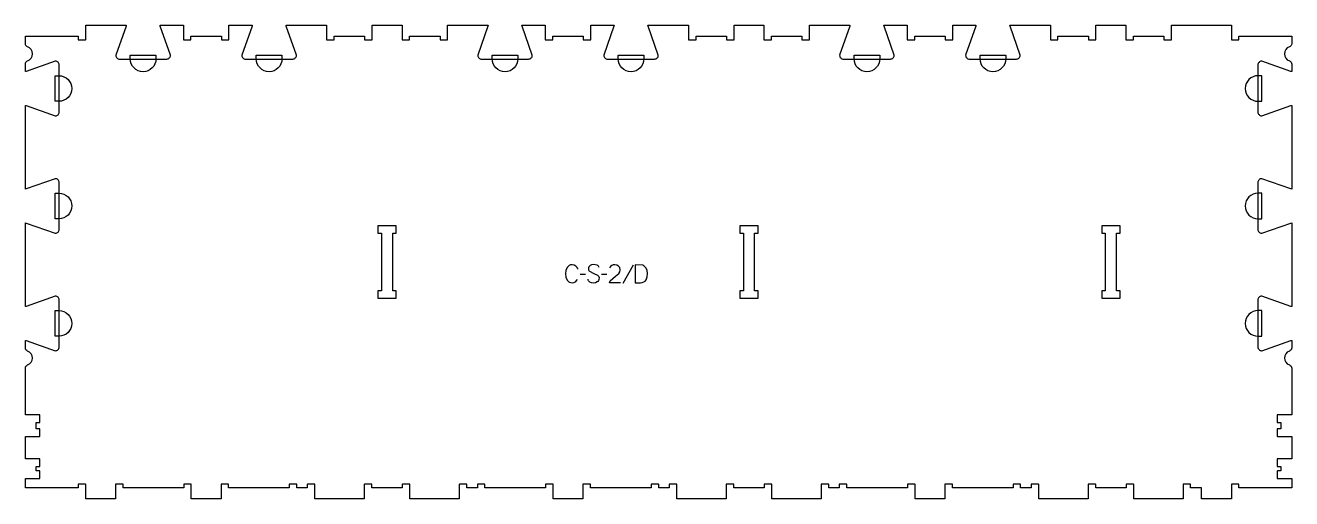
# Model space of a CAD drawing. Header units: millimetres. Extents: x -1052 to 1047, y -388 to 397.
import ezdxf

# ---------------------------------------------------------------- set-up
doc = ezdxf.new("R2010")
doc.units = ezdxf.units.MM
for name, color, linetype, true_color in [('1_ANYTOOL_1MMDEEP_LABELS_S', 2, 'Continuous', 0xffff00), ('3_ANYTOOL_CUTTHROUGH_INSID', 4, 'Continuous', 0x00ffff), ('4_ANYTOOL_CUTTHROUGH_OUTSI', 5, 'Continuous', 0x0000ff), ('5_ANYTOOL_HALF_MILL_9MM_IN', 3, 'Continuous', 0x00ff00)]:
    doc.layers.add(name, color=color, linetype=linetype, true_color=true_color)

msp = doc.modelspace()

# ---------------------------------------------------------------- linework, layer by layer
at = {"layer": '1_ANYTOOL_1MMDEEP_LABELS_S'}
for p, q in [((-123.4, -16.1), (-132.2, -16.2)), ((-88.3, -16.1), (-97.1, -16.2)), ((-44.5, -0.5), (-61.7, -31.2))]:
    msp.add_line(p, q, dxfattribs=at)
msp.add_lwpolyline([(-136, -7.5, 0.131103), (-139.8, -2.1), (-142.5, -0.5), (-145.9, 0), (-148.5, -0.3), (-150.7, -1.2), (-152.6, -2.7), (-154.2, -4.7), (-156.3, -9.6), (-157, -15), (-156.3, -20.4), (-154.2, -25.3), (-152.6, -27.4), (-150.6, -28.8), (-148.2, -29.7), (-145.5, -30), (-142.7, -29.6), (-140.3, -28.4), (-136.7, -24.2)], format="xyb", dxfattribs=at)
for points in [[(-101.1, -4.6), (-101.3, -3.2), (-101.9, -2.1), (-103, -1.2), (-104.4, -0.6), (-110.5, 0.3), (-113.5, -0.1), (-116.1, -1.5), (-117.2, -2.5), (-118, -3.7), (-118.5, -5.1), (-118.6, -6.7), (-118.4, -8.3), (-117.9, -9.7), (-117, -10.8), (-109.6, -14.6), (-103.6, -17.5), (-102.4, -18.5), (-101.6, -19.7), (-101.2, -21.2), (-101.5, -24.7), (-102.1, -26.2), (-103.1, -27.5), (-104.3, -28.5), (-107.3, -29.9), (-110.6, -30.3), (-113.7, -30), (-116.6, -28.8), (-117.8, -27.9), (-118.7, -26.8), (-119.2, -25.6), (-119.3, -24.1)], [(-65.7, -30), (-84, -29.9), (-82.5, -26.5), (-74, -19.1), (-68.6, -14.4), (-66.8, -11.6), (-66.2, -8.2), (-66.8, -4.7), (-67.6, -3.3), (-68.7, -2.1), (-71.6, -0.5), (-75.1, 0), (-77.9, -0.3), (-80.2, -1.3), (-82.1, -2.9), (-83.6, -5.1)]]:
    msp.add_lwpolyline(points, dxfattribs=at)
msp.add_lwpolyline([(-41.1, 0), (-41.1, -30), (-32.6, -29.9), (-29.5, -29.6), (-26.9, -28.6), (-24.9, -27.1), (-23.3, -24.9), (-21.3, -19.8), (-20.7, -14.3), (-21.3, -9.7), (-23.2, -5.5), (-26.7, -1.7), (-28.8, -0.7)], close=True, dxfattribs=at)
at = {"layer": '3_ANYTOOL_CUTTHROUGH_INSID'}
for points in [[(-467.8, 64.8), (-467.8, 52.3), (-461.8, 52.3), (-461.8, -43.2), (-467.8, -43.2), (-467.8, -55.7), (-437.3, -55.7), (-437.3, -43.2), (-443.3, -43.2), (-443.3, 52.3), (-437.3, 52.3), (-437.3, 64.8)], [(132.2, 64.8), (132.2, 52.3), (138.2, 52.3), (138.2, -43.2), (132.2, -43.2), (132.2, -55.7), (162.7, -55.7), (162.7, -43.2), (156.7, -43.2), (156.7, 52.3), (162.7, 52.3), (162.7, 64.8)], [(732.2, 64.8), (732.2, 52.3), (738.2, 52.3), (738.2, -43.2), (732.2, -43.2), (732.2, -55.7), (762.7, -55.7), (762.7, -43.2), (756.7, -43.2), (756.7, 52.3), (762.7, 52.3), (762.7, 64.8)]]:
    msp.add_lwpolyline(points, close=True, dxfattribs=at)
at = {"layer": '4_ANYTOOL_CUTTHROUGH_OUTSI'}
msp.add_lwpolyline([(-902.8, -388.2), (-952.3, -388.2), (-952.3, -364.4, 0.414214), (-952.6, -364.2), (-964.6, -364.2, 0.414214), (-964.8, -364.4), (-964.8, -370.2), (-1052.3, -370.2), (-1052.3, -354.7), (-1028.6, -354.7, 0.414214), (-1028.3, -354.4), (-1028.3, -342.4, 0.414214), (-1028.6, -342.2), (-1034.3, -342.2), (-1034.3, -334.6), (-1028.6, -334.6, 0.414214), (-1028.3, -334.3), (-1028.3, -322.3, 0.414214), (-1028.6, -322.1), (-1052.3, -322.1), (-1052.3, -284.7), (-1028.6, -284.7, 0.414214), (-1028.3, -284.4), (-1028.3, -272.4, 0.414214), (-1028.6, -272.2), (-1034.3, -272.2), (-1034.3, -261.7), (-1028.6, -261.7, 0.414214), (-1028.3, -261.4), (-1028.3, -249.4, 0.414214), (-1028.6, -249.2), (-1052.3, -249.2), (-1052.3, -171.8, -0.317837), (-1048.5, -166.3, 0.707107), (-1048.5, -143.2, -0.315906), (-1052.3, -137.8), (-1052.3, -125.4), (-1050.9, -125.7), (-1002.7, -142.6), (-1002.6, -142.6, 0.414214), (-996.3, -136.3), (-996.3, -58.3, 0.414214), (-1002.6, -52.1), (-1002.7, -52.1), (-1051, -69), (-1052.3, -69.2), (-1052.3, 69.5), (-1050.9, 69.2), (-1002.7, 52.3), (-1002.6, 52.3, 0.414214), (-996.3, 58.6), (-996.3, 136.6, 0.414214), (-1002.6, 142.8), (-1002.7, 142.8), (-1051, 125.9), (-1052.3, 125.7), (-1052.3, 264.4), (-1050.9, 264.1), (-1002.7, 247.2), (-1002.6, 247.2, 0.414214), (-996.3, 253.5), (-996.3, 331.5, 0.414214), (-1002.6, 337.7), (-1002.7, 337.7), (-1051, 320.8), (-1052.3, 320.6), (-1052.3, 333, -0.317837), (-1048.5, 338.4, 0.707107), (-1048.5, 361.5, -0.315906), (-1052.3, 366.9), (-1052.3, 379.3), (-964.8, 379.3), (-964.8, 373.6, 0.414214), (-964.6, 373.3), (-952.6, 373.3, 0.414214), (-952.3, 373.6), (-952.3, 397.3), (-885.1, 397.3), (-885.4, 395.9), (-902.3, 347.7), (-902.3, 347.6, 0.414214), (-896, 341.3), (-818, 341.3, 0.414214), (-811.8, 347.6), (-811.8, 347.7), (-828.7, 396), (-828.9, 397.3), (-790.3, 397.3), (-790.3, 373.6, 0.414214), (-790.1, 373.3), (-778.1, 373.3, 0.414214), (-777.8, 373.6), (-777.8, 379.3), (-727.3, 379.3), (-727.3, 373.6, 0.414214), (-727.1, 373.3), (-715.1, 373.3, 0.414214), (-714.8, 373.6), (-714.8, 397.3), (-676.2, 397.3), (-676.5, 395.9), (-693.4, 347.7), (-693.4, 347.6, 0.414214), (-687.1, 341.3), (-609.1, 341.3, 0.414214), (-602.9, 347.6), (-602.9, 347.7), (-619.8, 396), (-620, 397.3), (-552.8, 397.3), (-552.8, 373.6, 0.414214), (-552.6, 373.3), (-540.6, 373.3, 0.414214), (-540.3, 373.6), (-540.3, 379.3), (-489.8, 379.3), (-489.8, 373.6, 0.414214), (-489.6, 373.3), (-477.6, 373.3, 0.414214), (-477.3, 373.6), (-477.3, 397.3), (-427.8, 397.3), (-427.8, 373.6, 0.414214), (-427.6, 373.3), (-415.6, 373.3, 0.414214), (-415.3, 373.6), (-415.3, 379.3), (-364.8, 379.3), (-364.8, 373.6, 0.414214), (-364.6, 373.3), (-352.6, 373.3, 0.414214), (-352.3, 373.6), (-352.3, 397.3), (-285.1, 397.3), (-285.4, 395.9), (-302.3, 347.7), (-302.3, 347.6, 0.414214), (-296, 341.3), (-218, 341.3, 0.414214), (-211.8, 347.6), (-211.8, 347.7), (-228.7, 396), (-228.9, 397.3), (-190.3, 397.3), (-190.3, 373.6, 0.414214), (-190.1, 373.3), (-178.1, 373.3, 0.414214), (-177.8, 373.6), (-177.8, 379.3), (-127.3, 379.3), (-127.3, 373.6, 0.414214), (-127.1, 373.3), (-115.1, 373.3, 0.414214), (-114.8, 373.6), (-114.8, 397.3), (-76.2, 397.3), (-76.5, 395.9), (-93.4, 347.7), (-93.4, 347.6, 0.414214), (-87.1, 341.3), (-9.1, 341.3, 0.414214), (-2.9, 347.6), (-2.9, 347.7), (-19.8, 396), (-20, 397.3), (47.2, 397.3), (47.2, 373.6, 0.414214), (47.4, 373.3), (59.4, 373.3, 0.414214), (59.7, 373.6), (59.7, 379.3), (110.2, 379.3), (110.2, 373.6, 0.414214), (110.4, 373.3), (122.4, 373.3, 0.414214), (122.7, 373.6), (122.7, 397.3), (172.2, 397.3), (172.2, 373.6, 0.414214), (172.4, 373.3), (184.4, 373.3, 0.414214), (184.7, 373.6), (184.7, 379.3), (235.2, 379.3), (235.2, 373.6, 0.414214), (235.4, 373.3), (247.4, 373.3, 0.414214), (247.7, 373.6), (247.7, 397.3), (314.9, 397.3), (314.6, 395.9), (297.7, 347.7), (297.7, 347.6, 0.414214), (304, 341.3), (382, 341.3, 0.414214), (388.2, 347.6), (388.2, 347.7), (371.3, 396), (371.1, 397.3), (409.7, 397.3), (409.7, 373.6, 0.414214), (409.9, 373.3), (421.9, 373.3, 0.414214), (422.2, 373.6), (422.2, 379.3), (472.7, 379.3), (472.7, 373.6, 0.414214), (472.9, 373.3), (484.9, 373.3, 0.414214), (485.2, 373.6), (485.2, 397.3), (523.8, 397.3), (523.5, 395.9), (506.6, 347.7), (506.6, 347.6, 0.414214), (512.9, 341.3), (590.9, 341.3, 0.414214), (597.1, 347.6), (597.1, 347.7), (580.2, 396), (580, 397.3), (647.2, 397.3), (647.2, 373.6, 0.414214), (647.4, 373.3), (659.4, 373.3, 0.414214), (659.7, 373.6), (659.7, 379.3), (710.2, 379.3), (710.2, 373.6, 0.414214), (710.4, 373.3), (722.4, 373.3, 0.414214), (722.7, 373.6), (722.7, 397.3), (772.2, 397.3), (772.2, 373.6, 0.414214), (772.4, 373.3), (784.4, 373.3, 0.414214), (784.7, 373.6), (784.7, 379.3), (835.2, 379.3), (835.2, 373.6, 0.414214), (835.4, 373.3), (847.4, 373.3, 0.414214), (847.7, 373.6), (847.7, 397.3), (947.2, 397.3), (947.2, 373.6, 0.414214), (947.4, 373.3), (959.4, 373.3, 0.414214), (959.7, 373.6), (959.7, 379.3), (1047.2, 379.3), (1047.2, 366.9, -0.315906), (1043.3, 361.5, 0.707107), (1043.3, 338.4, -0.317837), (1047.2, 333), (1047.2, 320.6), (1045.8, 320.8), (997.5, 337.7), (997.4, 337.7, 0.414214), (991.2, 331.5), (991.2, 253.5, 0.414214), (997.4, 247.2), (997.5, 247.2), (1045.8, 264.1), (1047.2, 264.4), (1047.2, 125.7), (1045.8, 125.9), (997.5, 142.8), (997.4, 142.8, 0.414214), (991.2, 136.6), (991.2, 58.6, 0.414214), (997.4, 52.3), (997.5, 52.3), (1045.8, 69.2), (1047.2, 69.5), (1047.2, -69.2), (1045.8, -69), (997.5, -52.1), (997.4, -52.1, 0.414214), (991.2, -58.3), (991.2, -136.3, 0.414214), (997.4, -142.6), (997.5, -142.6), (1045.8, -125.7), (1047.2, -125.4), (1047.2, -137.8, -0.315906), (1043.3, -143.2, 0.707107), (1043.3, -166.3, -0.317837), (1047.2, -171.8), (1047.2, -249.2), (1023.4, -249.2, 0.414214), (1023.2, -249.4), (1023.2, -261.4, 0.414214), (1023.4, -261.7), (1029.2, -261.7), (1029.2, -272.2), (1023.4, -272.2, 0.414214), (1023.2, -272.4), (1023.2, -284.4, 0.414214), (1023.4, -284.7), (1047.2, -284.7), (1047.2, -322.1), (1023.4, -322.1, 0.414214), (1023.2, -322.3), (1023.2, -334.3, 0.414214), (1023.4, -334.6), (1029.2, -334.6), (1029.2, -342.2), (1023.4, -342.2, 0.414214), (1023.2, -342.4), (1023.2, -354.4, 0.414214), (1023.4, -354.7), (1047.2, -354.7), (1047.2, -370.2), (959.7, -370.2), (959.7, -364.4, 0.414214), (959.4, -364.2), (947.4, -364.2, 0.414214), (947.2, -364.4), (947.2, -388.2), (897.7, -388.2), (897.7, -370.4, 0.414214), (897.4, -370.2), (879.7, -370.2), (879.7, -364.4, 0.414214), (879.4, -364.2), (867.4, -364.2, 0.414214), (867.2, -364.4), (867.2, -388.2), (785.2, -388.2), (785.2, -364.4, 0.414214), (784.9, -364.2), (772.9, -364.2, 0.414214), (772.7, -364.4), (772.7, -370.2), (722.2, -370.2), (722.2, -364.4, 0.414214), (721.9, -364.2), (709.9, -364.2, 0.414214), (709.7, -364.4), (709.7, -388.2), (627.7, -388.2), (627.7, -364.4, 0.414214), (627.4, -364.2), (615.4, -364.2, 0.414214), (615.2, -364.4), (615.2, -370.2), (597.7, -370.2), (597.7, -364.4, 0.414214), (597.4, -364.2), (585.4, -364.2, 0.414214), (585.2, -364.4), (585.2, -370.2), (484.7, -370.2), (484.7, -364.4, 0.414214), (484.4, -364.2), (472.4, -364.2, 0.414214), (472.2, -364.4), (472.2, -388.2), (422.7, -388.2), (422.7, -364.4, 0.414214), (422.4, -364.2), (410.4, -364.2, 0.414214), (410.2, -364.4), (410.2, -370.2), (309.7, -370.2), (309.7, -364.4, 0.414214), (309.4, -364.2), (297.4, -364.2, 0.414214), (297.2, -364.4), (297.2, -370.2), (279.7, -370.2), (279.7, -364.4, 0.414214), (279.4, -364.2), (267.4, -364.2, 0.414214), (267.2, -364.4), (267.2, -388.2), (185.2, -388.2), (185.2, -364.4, 0.414214), (184.9, -364.2), (172.9, -364.2, 0.414214), (172.7, -364.4), (172.7, -370.2), (122.2, -370.2), (122.2, -364.4, 0.414214), (121.9, -364.2), (109.9, -364.2, 0.414214), (109.7, -364.4), (109.7, -388.2), (27.7, -388.2), (27.7, -364.4, 0.414214), (27.4, -364.2), (15.4, -364.2, 0.414214), (15.2, -364.4), (15.2, -370.2), (-2.3, -370.2), (-2.3, -364.4, 0.414214), (-2.6, -364.2), (-14.6, -364.2, 0.414214), (-14.8, -364.4), (-14.8, -370.2), (-115.3, -370.2), (-115.3, -364.4, 0.414214), (-115.6, -364.2), (-127.6, -364.2, 0.414214), (-127.8, -364.4), (-127.8, -388.2), (-177.3, -388.2), (-177.3, -364.4, 0.414214), (-177.6, -364.2), (-189.6, -364.2, 0.414214), (-189.8, -364.4), (-189.8, -370.2), (-290.3, -370.2), (-290.3, -364.4, 0.414214), (-290.6, -364.2), (-302.6, -364.2, 0.414214), (-302.8, -364.4), (-302.8, -370.2), (-320.3, -370.2), (-320.3, -364.4, 0.414214), (-320.6, -364.2), (-332.6, -364.2, 0.414214), (-332.8, -364.4), (-332.8, -388.2), (-414.8, -388.2), (-414.8, -364.4, 0.414214), (-415.1, -364.2), (-427.1, -364.2, 0.414214), (-427.3, -364.4), (-427.3, -370.2), (-477.8, -370.2), (-477.8, -364.4, 0.414214), (-478.1, -364.2), (-490.1, -364.2, 0.414214), (-490.3, -364.4), (-490.3, -388.2), (-572.3, -388.2), (-572.3, -364.4, 0.414214), (-572.6, -364.2), (-584.6, -364.2, 0.414214), (-584.8, -364.4), (-584.8, -370.2), (-602.3, -370.2), (-602.3, -364.4, 0.414214), (-602.6, -364.2), (-614.6, -364.2, 0.414214), (-614.8, -364.4), (-614.8, -370.2), (-715.3, -370.2), (-715.3, -364.4, 0.414214), (-715.6, -364.2), (-727.6, -364.2, 0.414214), (-727.8, -364.4), (-727.8, -388.2), (-777.3, -388.2), (-777.3, -364.4, 0.414214), (-777.6, -364.2), (-789.6, -364.2, 0.414214), (-789.8, -364.4), (-789.8, -370.2), (-890.3, -370.2), (-890.3, -364.4, 0.414214), (-890.6, -364.2), (-902.6, -364.2, 0.414214), (-902.8, -364.4)], format="xyb", close=True, dxfattribs=at)
at = {"layer": '5_ANYTOOL_HALF_MILL_9MM_IN'}
for points in [[(-835.8, 341.6, -1), (-878.3, 341.6), (-878.3, 347.8), (-835.8, 347.8)], [(-626.9, 341.6, -1), (-669.4, 341.6), (-669.4, 347.8), (-626.9, 347.8)], [(-235.8, 341.6, -1), (-278.3, 341.6), (-278.3, 347.8), (-235.8, 347.8)], [(-26.9, 341.6, -1), (-69.4, 341.6), (-69.4, 347.8), (-26.9, 347.8)], [(364.2, 341.6, -1), (321.7, 341.6), (321.7, 347.8), (364.2, 347.8)], [(573.1, 341.6, -1), (530.6, 341.6), (530.6, 347.8), (573.1, 347.8)], [(-996.6, 313.7, -1), (-996.6, 271.2), (-1002.8, 271.2), (-1002.8, 313.7)], [(991.4, 313.7, 1), (991.4, 271.2), (997.7, 271.2), (997.7, 313.7)], [(-996.6, 118.8, -1), (-996.6, 76.3), (-1002.8, 76.3), (-1002.8, 118.8)], [(991.4, 118.8, 1), (991.4, 76.3), (997.7, 76.3), (997.7, 118.8)], [(-996.6, -76.1, -1), (-996.6, -118.6), (-1002.8, -118.6), (-1002.8, -76.1)], [(991.4, -76.1, 1), (991.4, -118.6), (997.7, -118.6), (997.7, -76.1)]]:
    msp.add_lwpolyline(points, format="xyb", close=True, dxfattribs=at)

doc.saveas('drawing.dxf')
